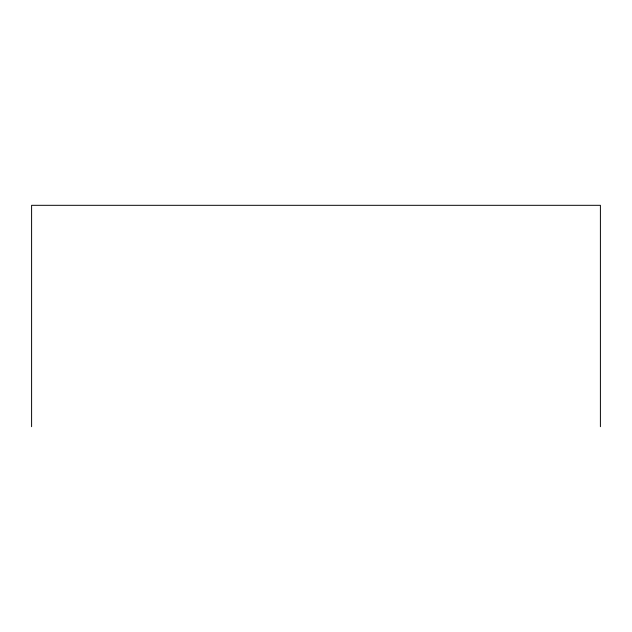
<?xml version="1.0" encoding="UTF-8"?>
<svg xmlns="http://www.w3.org/2000/svg" width="632" height="632" viewBox="0 0 632 632"><rect width="100%" height="100%" fill="white"/><g stroke="black" fill="none" stroke-linecap="round" stroke-linejoin="round"><path stroke-width="0.95" d="M600.4 426.687L600.4 205.313L31.6 205.313L31.6 426.687"/></g></svg>
